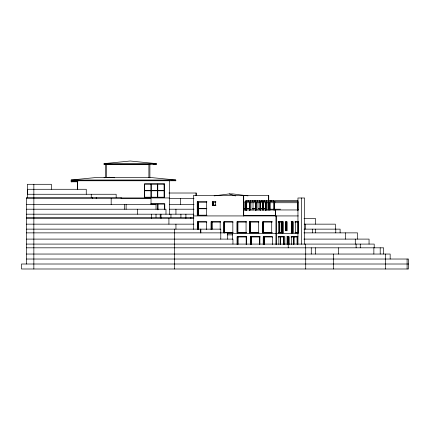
<?xml version="1.0" encoding="UTF-8"?>
<svg xmlns="http://www.w3.org/2000/svg" width="430" height="430" viewBox="0 0 430 430"><rect width="100%" height="100%" fill="white"/><g stroke="black" fill="none" stroke-linecap="round" stroke-linejoin="round"><path stroke-width="0.64" d="M214.129 195.87L229.308 193.914L232.813 193.914L247.992 195.87M104.049 163.626L130.209 161.008L156.364 163.626L156.364 164.373L104.049 164.373L104.049 163.626L156.364 163.626M104.049 164.373L107.323 164.045M71.17 180.014L97.325 177.397L149.635 177.397L175.789 180.014L175.789 180.761L71.17 180.761L71.17 180.014L175.789 180.014M71.17 180.761L75.094 180.369M77.857 181.809L71.17 181.809L71.17 181.062L77.744 180.401M104.028 177.773L109.284 177.251L114.541 177.773M71.17 181.809L72.482 181.675M71.17 181.062L77.857 181.062M27.337 189.281L86.263 189.281L86.263 194.263M168.909 193.016L196.225 193.016L196.225 195.672M27.337 194.263L116.159 194.263L116.159 197.451M121.142 197.95L169.318 197.95M26.483 198.499L151.032 198.499L151.032 204.476M169.13 198.499L194.032 198.499M297.958 200.59L245.783 200.59L245.783 201.487M298.302 201.487L245.148 201.487L245.148 202.734L298.302 202.734M206.911 201.837L197.246 201.837L197.246 215.435L206.911 215.435M215.892 201.837L212.302 201.837L212.302 205.325L215.892 205.325M246.234 201.837L244.901 201.837L244.901 210.254M206.803 202.084L198.015 202.084L198.015 208.512L206.803 208.512M215.865 202.084L213.07 202.084L213.07 205.072L215.865 205.072M150.747 203.777L164.781 203.777L164.781 209.609M151.204 204.03L157.745 204.03L157.745 209.813M26.483 204.476L156.015 204.476L156.015 209.211M169.264 204.476L194.048 204.476M244.772 208.512L249.572 208.512L249.572 202.084M252.399 208.512L255.705 208.512L255.705 202.084M258.409 208.512L265.719 208.512L265.719 202.084M206.803 208.76L198.015 208.76L198.015 215.188L206.803 215.188M244.772 208.76L249.572 208.76L249.572 210.044M252.399 208.76L255.705 208.76L255.705 210.044M258.409 208.76L265.719 208.76L265.719 210.044M26.483 209.211L165.98 209.211L165.98 214.188M169.296 209.211L194.048 209.211M268.605 209.211L280.564 209.211M243.498 209.958L298.474 209.958M26.483 214.188L193.876 214.188M243.573 215.435L275.324 215.435M193.371 215.935L298.307 215.935M26.483 217.381L193.876 217.381M26.483 218.424L193.876 218.424M304.031 218.424L315.437 218.424L315.437 224.154M220.569 221.762L211.044 221.762L211.044 229.604M246.46 221.762L236.935 221.762L236.935 232.872L246.46 232.872M258.887 221.762L249.368 221.762L249.368 232.872L258.887 232.872M272.26 221.762L262.596 221.762L262.596 232.872L272.26 232.872M278.199 221.762L283.494 221.762L283.494 232.872L278.199 232.872M285.644 221.762L287.154 221.762L287.154 230.733L285.644 230.733M291.11 221.762L293.357 221.762L293.357 232.872L291.11 232.872M295.141 221.762L298.479 221.762M198.241 222.014L206.911 222.014M211.877 222.014L211.877 229.308L211.813 222.014L220.601 222.014M224.476 222.014L233.141 222.014M246.492 222.014L237.704 222.014L237.704 232.625L246.492 232.625M258.919 222.014L250.136 222.014L250.136 232.625L258.919 232.625M272.152 222.014L263.364 222.014L263.423 232.625M278.393 222.014L282.161 222.014L282.161 232.625L278.393 232.625M291.755 222.014L292.029 222.014L292.029 232.625L291.755 232.625M294.889 222.014L298.06 222.014L298.06 232.625L294.889 232.625M26.483 224.154L193.876 224.154M304.144 224.154L335.362 224.154L335.362 229.136M26.483 229.136L220.778 229.136L220.778 239.101M304.005 229.136L340.108 229.136L340.108 232.872M224.476 232.625L233.141 232.625M263.364 232.625L272.152 232.625M26.483 232.872L232.829 232.872L232.829 221.762L223.707 221.762L223.707 232.872M295.141 232.872L298.479 232.872M303.892 232.872L357.518 232.872L357.518 239.101M227.379 233.372L298.312 233.372M227.384 234.866L232.721 234.866M246.718 236.71L237.054 236.71L237.054 244.552M260.118 236.71L250.453 236.71L250.453 244.552M278.28 236.71L284.853 236.71L284.853 244.552M286.928 236.71L289.218 236.71L289.218 244.552M291.314 236.71L297.963 236.71M237.822 236.957L246.61 236.957M260.01 236.957L251.222 236.957L251.222 244.256M272.722 236.957L263.998 236.957L264.058 244.256M278.145 236.957L283.52 236.957L283.52 244.256M287.659 236.957L287.659 244.627L287.611 236.957L287.885 236.957M290.992 236.957L297.27 236.957L297.27 244.256M26.483 239.101L232.947 239.101L232.947 244.084M303.892 239.101L369.053 239.101L369.053 244.084M26.483 244.084L374.202 244.084L374.202 247.82M26.483 247.82L383.641 247.82L383.641 254.044M26.483 254.044L390.166 254.044L390.166 259.027M26.483 259.027L408.5 259.027L408.5 268.992L21.5 268.992L21.5 264.009L408.5 264.009M153.091 164.045L156.364 164.373M171.871 180.369L175.789 180.761M229.308 193.914L235.484 195.956M407.102 259.027L407.102 268.992M385.382 254.044L385.382 268.992M380.201 247.82L380.201 254.044M373.863 247.82L373.863 254.044M360.275 244.084L360.275 247.82M356.11 244.084L356.11 247.82M355.293 239.101L355.293 244.084M345.328 232.872L345.328 239.101M338.62 247.82L338.62 254.044M335.765 229.136L335.765 232.872M333.669 268.992L333.653 254.044M315.647 229.136L315.647 232.872M315.437 247.82L315.437 254.044M312.578 229.136L312.578 232.872M311.277 247.82L311.277 254.044M305.719 247.82L305.719 268.992M305.472 224.154L305.472 229.136M305.472 244.084L305.472 247.82M304.607 244.294L304.607 197.999L297.952 197.999L297.952 244.294M301.602 197.999L301.602 244.294M298.162 221.762L298.162 232.872M298.076 202.734L298.076 210.087M297.689 202.734L297.689 210.087M297.689 236.71L297.689 244.552M297.388 202.734L297.388 210.087M297.366 236.71L297.366 244.552M297.13 236.957L297.13 244.256M295.388 221.762L295.388 232.872M293.916 236.957L293.916 244.256M293.679 236.957L293.679 244.256M292.448 221.762L292.448 232.872M292.126 221.762L292.126 232.872M291.852 221.762L291.852 232.872M291.594 236.71L291.594 244.552M291.357 221.762L291.357 232.872M288.304 236.71L288.304 244.552M288.208 244.084L288.208 247.82M287.987 236.71L287.987 244.552M287.842 236.957L287.885 244.627M287.095 236.71L287.095 244.552M286.24 221.762L286.24 230.733M285.918 221.762L285.918 230.733M285.751 221.762L285.751 230.733M283.94 236.71L283.94 244.552M283.617 236.71L283.617 244.552M283.381 236.957L283.381 244.256M282.58 221.762L282.58 232.872M282.257 221.762L282.257 232.872M281.983 221.762L281.983 232.872M281.887 222.014L281.887 232.625M280.666 236.957L280.666 244.256M280.564 236.957L280.564 244.256M280.527 236.957L280.527 244.256M280.43 236.957L280.43 244.256M279.806 222.014L279.806 232.625M279.672 222.014L279.704 232.625M279.57 222.014L279.57 232.625M278.844 236.71L278.844 244.552M278.484 221.762L278.484 232.872M276.339 215.935L276.345 244.552M275.936 215.935L275.942 244.552M275.426 209.958L275.426 215.935M275.324 209.958L275.324 215.935M274.872 201.487L274.872 202.734M274.646 202.734L274.646 210.087M274.571 201.487L274.571 202.734M274.345 202.734L274.345 210.087M273.663 202.734L273.663 210.087M273.432 200.59L273.432 201.487M273.157 200.59L273.157 201.487M272.351 244.552L272.351 236.71L263.23 236.71L263.23 244.552M271.717 221.762L271.717 232.872M271.147 200.59L271.147 201.487M270.873 200.59L270.873 201.487M270.094 202.734L270.094 210.087M269.793 202.734L269.793 210.087M269.105 202.734L269.105 210.087M268.868 200.59L268.868 201.487M268.75 200.778L268.75 195.51L193.371 195.51L193.371 229.346M268.75 202.095L268.75 210.007M268.594 200.59L268.594 201.487M268.352 195.51L268.352 200.778M268.352 202.095L268.352 210.007M267.051 202.482L267.051 210.254M266.589 200.59L266.589 201.487M266.315 200.59L266.315 201.487M266.138 202.482L266.138 210.254M265.821 202.482L265.821 210.254M265.584 202.084L265.546 210.254M264.305 200.59L264.305 201.487M264.117 236.957L264.117 244.256M264.031 200.59L264.031 201.487M263.891 236.71L263.891 244.552M263.767 236.71L263.767 244.552M263.628 236.71L263.628 244.552M263.482 222.014L263.482 232.625M263.181 202.084L263.181 208.512M263.181 208.76L263.181 210.044M263.079 202.084L263.079 208.512M263.079 208.76L263.079 210.044M263.133 221.762L263.133 232.872M263.047 202.084L263.047 208.512M263.047 208.76L263.047 210.044M262.993 221.762L262.993 232.872M262.945 202.084L262.945 208.512M262.945 208.76L262.945 210.044M262.805 202.084L262.805 208.512M262.805 208.76L262.805 210.044M262.026 200.59L262.026 201.487M261.752 200.59L261.752 201.487M260.548 202.084L260.548 208.512M260.548 208.76L260.548 210.044M260.446 202.084L260.408 208.512M260.446 208.76L260.408 210.044M260.311 202.084L260.311 208.512M260.311 208.76L260.311 210.044M260.171 202.084L260.171 208.512M260.171 208.76L260.171 210.044M259.892 236.957L259.892 244.256M259.741 200.59L259.741 201.487M259.58 236.71L259.58 244.552M259.473 200.59L259.473 201.487M259.043 202.482L259.043 210.254M258.489 221.762L258.489 232.872M257.462 200.59L257.462 201.487M257.188 200.59L257.188 201.487M257.038 202.482L257.038 210.254M256.124 202.482L256.124 210.254M255.807 202.482L255.807 210.254M255.571 202.084L255.571 208.512M255.571 208.76L255.571 210.044M255.431 202.084L255.431 208.512M255.431 208.76L255.431 210.044M255.183 200.59L255.183 201.487M254.909 200.59L254.909 201.487M253.033 202.482L253.033 210.254M252.899 200.59L252.899 201.487M252.625 200.59L252.625 201.487M251.346 236.957L251.346 244.256M251.254 236.71L251.254 244.552M251.115 236.71L251.115 244.552M250.996 236.71L250.996 244.552M250.905 202.482L250.905 210.254M250.857 236.71L250.857 244.552M250.62 200.59L250.62 201.487M250.346 200.59L250.346 201.487M250.255 222.014L250.196 232.625M249.991 202.482L249.991 210.254M249.905 221.762L249.905 232.872M249.766 221.762L249.766 232.872M249.674 202.482L249.674 210.254M249.438 202.084L249.438 208.512M249.438 208.76L249.438 210.044M248.341 200.59L248.341 201.487M248.067 200.59L248.067 201.487M246.723 202.084L246.723 208.512M246.723 208.76L246.723 210.044M246.621 202.084L246.621 208.512M246.621 208.76L246.621 210.044M246.578 236.71L246.578 244.552M246.481 202.084L246.481 208.512M246.481 208.76L246.481 210.044M246.487 236.957L246.487 244.256M246.347 202.084L246.363 210.087M246.175 236.71L246.175 244.552M246.057 200.59L246.057 201.487M246.062 202.734L246.062 210.087M246.057 221.762L246.057 232.872M245.68 202.734L245.68 210.087M245.449 201.487L245.449 202.734M245.379 202.734L245.379 210.087M243.719 195.51L243.719 215.935M243.321 195.51L243.321 215.935M237.94 236.957L237.94 244.256M237.822 222.014L237.822 232.625M237.854 236.71L237.854 244.552M237.763 222.014L237.763 232.625M237.715 236.71L237.715 244.552M237.596 221.762L237.596 232.872M237.591 236.71L237.591 244.552M237.473 221.762L237.473 232.872M237.451 236.71L237.451 244.552M237.333 221.762L237.333 232.872M232.377 233.372L232.377 239.29M227.701 232.872L227.701 239.101M224.594 222.014L224.594 232.625M224.508 221.762L224.508 232.872M224.363 221.762L224.363 232.872M224.245 221.762L224.245 232.872M224.105 221.762L224.105 232.872M220.171 221.762L220.171 229.604M215.494 201.837L215.494 205.325M213.189 202.084L213.189 205.072M213.129 202.084L213.129 205.072M212.839 201.837L212.839 205.325M212.7 201.837L212.7 205.325M211.936 222.014L211.936 229.308M211.587 221.762L211.587 229.604M211.447 221.762L211.447 229.604M206.599 229.604L206.599 221.762L197.472 221.762L197.472 229.604M206.368 201.837L206.368 215.435M200.853 229.136L200.853 232.872M200.611 229.136L200.611 232.872M198.364 222.014L198.364 229.308M198.273 221.762L198.273 229.604M198.133 202.084L198.133 208.512M198.133 208.76L198.133 215.188M198.133 221.762L198.133 229.604M198.074 202.084L198.074 208.512M198.074 208.76L198.074 215.188M198.015 221.762L198.015 229.604M197.875 221.762L197.875 229.604M197.789 201.837L197.789 215.435M197.65 201.837L197.65 215.435M196.026 193.016L196.026 195.672M190.888 217.381L190.888 218.424M185.905 214.188L185.905 218.424M180.923 214.188L180.923 217.381M180.525 198.499L180.525 204.476M175.94 209.211L175.94 214.188M175.94 224.154L175.94 229.136M174.349 229.136L174.349 268.992M170.957 214.188L170.957 217.381M169.318 214.683L169.318 180.659L77.647 180.659L77.647 189.678M168.92 218.424L168.92 224.154M164.534 209.813L164.534 204.03L157.998 204.03L157.998 209.813M160.997 214.188L160.997 218.424M160.218 214.188L160.218 217.381M156.015 214.188L156.015 217.381M151.505 214.188L151.505 218.424M149.893 177.821L149.893 164.271L105.549 164.271L105.549 177.569M148.893 164.271L148.893 177.569M137.568 209.211L137.568 214.188M126.119 204.476L126.119 209.211M124.549 204.476L124.549 209.211M121.142 198.499L121.142 197.451L26.483 197.451L26.483 264.009M111.177 198.499L111.177 204.476M106.549 164.271L106.549 177.569M96.229 197.451L96.229 198.499M92.418 197.451L92.418 198.499M91.246 194.263L91.246 197.451M77.62 181.707L77.62 189.689M51.39 189.281L51.39 184.298L27.348 184.298L27.337 197.451M33.857 184.298L33.857 268.992M27.611 189.281L27.611 194.263M164.335 183.852L144.405 183.852L144.405 197.451L164.335 197.451L164.335 183.852M150.968 184.099L144.652 184.099L144.652 190.528L150.968 190.528L150.968 184.099M157.525 184.099L151.215 184.099L151.215 190.528L157.525 190.528L157.525 184.099M164.083 184.099L157.772 184.099L157.772 190.528L164.083 190.528L164.083 184.099M150.968 190.775L144.652 190.775L144.652 197.203L150.968 197.203L150.968 190.775M157.525 190.775L151.215 190.775L151.215 197.203L157.525 197.203L157.525 190.775M164.083 190.775L157.772 190.775L157.772 197.203L164.083 197.203L164.083 190.775M293.814 244.256L293.814 236.957L293.776 244.256"/></g></svg>
